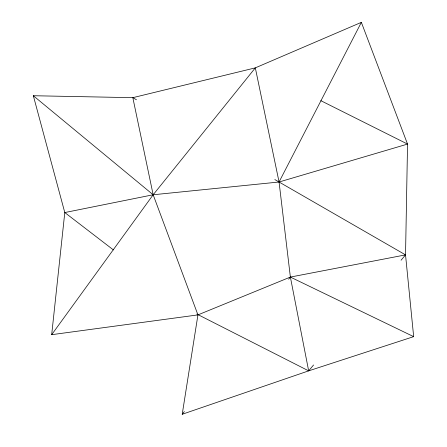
<?xml version="1.0" encoding="UTF-8"?>
<svg xmlns="http://www.w3.org/2000/svg" width="447" height="447" viewBox="0 0 447 447"><rect width="100%" height="100%" fill="white"/><g stroke="black" fill="none" stroke-linecap="round" stroke-linejoin="round"><path stroke-width="0.67" d="M401.071 260.221L405.535 254.879L407.541 144.085L361.355 22.35L255.315 67.866L132.826 97.669L33.335 95.731L64.793 212.554L51.684 334.686L197.943 314.895L290.377 277.067L405.535 254.879L413.665 336.647L308.659 370.859L182.214 414.274L197.943 314.895L153.159 194.769L132.826 97.669L136.452 99.759M196.836 314.045L308.659 370.859L290.377 277.067L279.062 182.007L361.355 22.35M51.684 334.686L153.159 194.769L255.315 67.866L279.062 182.007L407.541 144.085L320.823 100.664M182.214 414.274L184.365 411.542M288.65 279.252L290.377 277.067L413.665 336.647M308.659 370.859L313.57 364.976M279.062 182.007L153.159 194.769L64.793 212.554L113.409 249.923M274.832 179.571L405.535 254.879M33.335 95.731L153.159 194.769"/></g></svg>
